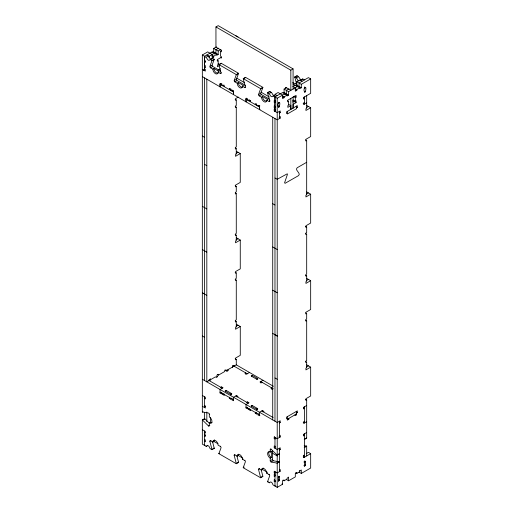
<?xml version="1.0" encoding="UTF-8"?>
<svg xmlns="http://www.w3.org/2000/svg" width="513" height="513" viewBox="0 0 513 513"><rect width="100%" height="100%" fill="white"/><g stroke="black" fill="none" stroke-linecap="round" stroke-linejoin="round"><path stroke-width="0.77" d="M220.891 49.46L218.192 51.018L218.192 54.474L216.698 55.34L216.698 54.474L213.703 56.206L213.703 57.071L212.202 57.931L212.202 54.474L207.701 51.884L202.334 54.987L202.334 411.92A1.058 0.609 60 0 0 202.545 412.003L208.573 413.048A1.058 0.609 60 0 1 209.323 414.344L209.323 416.941A3.706 2.142 60 0 1 211.94 421.481A3.706 2.142 60 0 1 209.323 422.994L209.323 425.585A1.058 0.609 60 0 1 208.573 426.021L202.545 420.102A1.058 0.609 60 0 0 202.334 419.948L204.578 418.646A1.058 0.609 60 0 1 204.79 418.807L209.31 423.244M202.334 54.987L204.578 56.283L204.578 70.691L204.578 56.283L212.19 51.884L216.698 54.474M246.387 98.15L246.016 98.368L246.016 101.824L246.016 99.227L247.215 98.541M260.059 109.282L259.495 109.609L259.495 106.146L259.873 105.934M275.641 94.713L274.936 94.886A2.123 1.225 60 0 1 273.519 95.219A2.123 1.225 60 0 1 272.108 93.251L269.825 91.359L267.574 92.654L269.864 94.552A2.123 1.225 60 0 0 271.274 96.521A2.123 1.225 60 0 0 272.685 96.181L273.173 95.925L274.974 96.925L274.974 111.334L274.974 96.925L282.599 92.52L287.081 95.123L287.081 95.989L288.575 95.123L288.575 91.66L284.093 89.063L286.793 87.505M288.588 104.338L290.833 105.64L290.833 109.384L290.833 98.432M293.083 89.063L293.083 68.883L290.833 70.185L290.833 90.359L285.594 87.332L285.594 88.486M212.831 69.114L213.953 68.466L219.192 71.493L218.07 72.141L217.627 73.571A3.706 2.142 60 0 1 213.273 71.057L212.831 69.114L210.58 67.819A1.058 0.609 60 0 1 209.83 66.523L211.94 60.784A1.064 0.616 60 0 0 211.972 60.553L214.222 59.252L212.42 58.251L211.933 58.514A2.123 1.225 60 0 1 210.522 58.848A2.123 1.225 60 0 1 209.112 56.879L208.406 55.898L206.534 56.975M237.153 83.157L238.276 82.51L243.521 85.536L242.399 86.184L241.956 87.614A3.706 2.142 60 0 1 237.602 85.1L237.153 83.157L234.909 81.862A1.058 0.609 60 0 1 234.159 80.567L236.269 74.827A1.064 0.616 60 0 0 236.301 74.597L238.545 73.301L221.174 63.266L218.923 64.567A1.071 0.616 60 0 0 218.955 64.83L221.065 73.006A1.058 0.609 60 0 1 220.314 73.442L218.07 72.141M261.483 97.207L262.605 96.559L267.844 99.58L266.722 100.234L266.279 101.657A3.706 2.142 60 0 1 261.925 99.144L261.483 97.207L259.232 95.905A1.058 0.609 60 0 1 258.481 94.61L260.591 88.871A1.064 0.616 60 0 0 260.623 88.64L262.874 87.345L245.496 77.316L243.252 78.611A1.071 0.616 60 0 0 243.284 78.874L245.394 87.05L245.015 87.268M296.129 83.786L296.181 83.228L295.052 83.876L292.724 82.529M279.463 480.392L278.437 481.297L278.341 477.334A0.795 0.462 -60 0 1 278.905 476.359A0.795 0.462 -60 0 1 279.463 476.686L279.463 480.392L278.905 480.072M305.549 465.336L304.523 466.234L304.427 462.271A0.795 0.462 -60 0 1 304.991 461.302A0.795 0.462 -60 0 1 305.549 461.623L305.549 465.336L304.991 465.009M210.208 66.305L212.081 65.222L214.19 59.482A1.064 0.616 60 0 0 214.222 59.252M234.531 80.349L236.403 79.271L238.513 73.526A1.064 0.616 60 0 0 238.545 73.301M258.86 94.392L260.732 93.315L262.842 87.576A1.064 0.616 60 0 0 262.874 87.345M236.935 456.031L238.513 462.162A1.058 0.609 60 0 1 238.545 462.431L236.301 463.726L218.923 453.697A1.058 0.609 60 0 1 218.955 453.466L221.065 447.727A1.058 0.609 60 0 0 220.314 446.425L218.07 445.13A3.706 2.142 60 0 0 215.447 440.59A3.706 2.142 60 0 0 212.831 442.103L210.58 440.808A1.058 0.609 60 0 0 209.83 441.238L211.94 449.414A1.058 0.609 60 0 1 211.972 449.683L214.222 448.381A1.058 0.609 60 0 0 214.19 448.118L212.606 441.988M261.258 470.075L262.842 476.205A1.058 0.609 60 0 1 262.874 476.474L260.623 477.77L243.252 467.741A1.058 0.609 60 0 1 243.284 467.51L245.394 461.771A1.058 0.609 60 0 0 244.643 460.469L242.399 459.173A3.706 2.142 60 0 0 239.776 454.633A3.706 2.142 60 0 0 237.153 456.147L234.909 454.851A1.058 0.609 60 0 0 234.159 455.281L236.269 463.457A1.058 0.609 60 0 1 236.301 463.726M282.958 480.142L284.087 480.79L284.087 479.931L282.586 480.79L282.586 484.253L277.219 487.35L273.391 485.144A1.058 0.609 60 0 1 272.685 484.157A2.116 1.225 60 0 0 271.274 482.188A2.116 1.225 60 0 0 269.864 482.528A1.058 0.609 60 0 1 269.158 482.695L267.574 481.784A1.058 0.609 60 0 1 267.606 481.553L269.716 475.814A1.058 0.609 60 0 0 268.966 474.519L266.722 473.217A3.706 2.142 60 0 0 264.099 468.677A3.706 2.142 60 0 0 261.483 470.19L259.232 468.895A1.058 0.609 60 0 0 258.481 469.331L260.591 477.507A1.058 0.609 60 0 1 260.623 477.77M302.144 79.175L302.625 78.919L304.427 79.919M221.186 58.219L221.186 56.494L220.443 56.058L220.443 51.447L221.186 51.877L221.186 50.152L215.947 47.125L215.947 26.945L218.192 25.65L293.083 68.883M212.69 52.461L213.69 51.884L213.69 48.427L216.383 46.869M218.641 48.164L215.935 49.723L215.935 53.185L214.447 54.045M206.822 54.987L209.08 56.276L214.447 53.179M220.443 51.447L221.565 50.8M205.7 61.4L204.578 62.047L205.328 62.477L205.328 60.752L204.578 60.316M204.578 56.283L206.861 58.181A2.123 1.225 60 0 0 208.272 60.143A2.123 1.225 60 0 0 209.689 59.809L212.267 58.559M211.94 60.784L213.812 59.7M205.142 65.324L204.578 65.651L205.328 66.081L205.328 67.812L204.578 67.376L204.95 67.165M221.552 57.148L217.435 59.527L217.435 61.252L218.185 60.823L218.185 64.567L217.435 65.004L217.435 66.728L219.231 65.696M210.58 67.819L212.453 66.735M219.705 64.401L221.206 63.535A1.071 0.616 60 0 1 221.174 63.266M218.006 70.146L220.43 68.748M220.693 73.224L221.443 72.788M236.269 74.827L238.141 73.744M221.93 84.023L221.552 84.241L220.058 83.375L220.058 86.838L220.058 84.241L221.25 83.548M221.93 84.889L221.552 85.107L221.552 84.241M224.046 85.107L222.802 85.825L222.802 84.959L224.296 85.825L224.296 86.691M234.909 81.862L236.782 80.785M243.656 78.662L244.034 78.444M244.406 78.226L244.778 78.008M245.156 77.796L245.528 77.578A1.071 0.616 60 0 1 245.496 77.316M230.414 88.929L229.292 89.576L229.664 88.492M229.292 88.711L230.786 89.576L231.164 89.358M231.164 90.224L230.786 90.435L230.786 89.576M233.287 90.435L232.036 91.16L232.408 90.076M238.244 97.092L235.531 98.656L235.531 100.381L236.281 99.952L236.281 105.428L235.531 105.858L235.531 107.589L236.281 107.159L236.281 146.936L235.531 147.366L235.531 149.097L236.269 148.674L236.269 154.15L235.518 154.58L235.518 156.311L240.264 153.573L236.346 151.297M260.591 88.871L262.464 87.787M249.138 100.599L248.76 100.817L249.138 99.734M248.76 99.952L250.261 100.817L250.633 100.599M259.232 95.905L261.104 94.828M296.924 85.389L294.815 77.213A1.071 0.616 60 0 1 294.789 76.944L297.033 75.648L299.316 77.546A2.123 1.225 60 0 0 300.509 79.361A2.123 1.225 60 0 0 301.933 79.509M267.985 92.706L269.857 91.622M294.815 77.213L296.315 76.347M269.53 93.347L271.403 92.269M294.789 76.944L296.367 77.854L298.239 76.777M292.929 86.556L295.328 85.171L299.81 87.774L299.81 88.64L301.311 87.774L296.828 85.171L296.828 81.714L299.945 79.913L302.195 81.208M273.391 96.014L275.263 94.931M300.977 80.086L302.85 79.008M259.245 105.428L258.001 106.146L258.001 105.28L259.495 106.146M289.037 88.807L286.331 90.365L286.331 93.828M283.099 93.097L284.093 92.52L284.093 89.063M295.828 85.748L296.828 85.171M269.344 101.311L270.094 100.881M292.936 83.946L296.181 85.818L297.425 85.1M274.974 96.925L277.219 98.22L284.843 93.821M288.575 91.66L297.572 86.466M301.311 87.774L301.311 84.312L310.666 78.906L310.666 93.321L303.677 97.355L303.677 99.086L304.427 98.656L303.305 98.002M284.83 94.687L286.344 93.821M298.059 87.05L299.073 86.466L299.073 83.01L308.422 77.61L310.666 78.906M275.346 100.74L274.224 100.529L274.224 102.254L275.346 102.472M274.224 102.254L275.475 101.536M282.4 95.88L284.087 96.854L287.081 95.123M295.129 88.531L296.815 89.499L299.81 87.774M284.087 96.854L284.087 97.714L282.586 98.579L282.586 95.123L278.104 92.52L274.981 94.321L277.232 95.623M296.815 89.499L296.815 90.365L295.315 91.231L295.315 87.774L293.07 86.473M278.341 103.337L279.463 102.69M304.427 88.274L305.549 87.627L304.427 86.979M274.974 106.294L274.224 105.858L274.224 107.589L275.475 106.871M275.346 107.807L274.224 107.589M279.463 113.065L280.213 112.636L280.213 110.904L277.219 112.636L274.224 110.904L274.224 109.173L274.596 108.955M278.341 106.011L278.341 106.941C276.481 103.081 281.182 99.195 279.463 106.294L278.341 106.941A0.795 0.455 -60 0 0 278.905 107.268A0.795 0.455 -60 0 0 279.463 106.294M304.427 91.878L305.549 91.231C307.261 84.132 302.567 88.018 304.427 91.878A0.795 0.462 -60 0 0 304.991 92.205A0.795 0.462 -60 0 0 305.549 91.231M290.833 105.64L287.838 107.364L287.838 105.64L288.588 105.203L288.588 101.459L287.838 101.888L287.838 100.163L296.078 95.405L296.078 97.137L295.328 97.566L293.641 96.591M275.346 109.391L274.224 109.173M274.224 110.904L275.475 110.186M292.622 102.01L293.827 101.311L293.827 100.163M293.083 100.016L295.328 101.311L296.078 100.881L296.078 102.613L293.083 104.338L293.083 108.089L293.083 97.021M279.463 116.81L280.213 116.38L280.213 118.112L277.219 119.837L277.219 462.226M304.427 102.401L303.677 102.831L303.677 104.562L306.678 102.831M287.331 113.136L286.587 113.565L286.587 111.84L297.322 105.64L297.322 107.371L296.572 107.801M306.389 107.608L308.422 106.435M304.427 439.442L306.678 438.147L306.678 400.012L305.928 400.448L305.928 398.716L310.666 395.978L310.666 367.154L305.928 369.892L305.928 368.161L306.678 367.731L306.678 362.255L305.934 362.678L305.934 360.947L306.684 360.517L306.684 320.74L305.934 321.17L305.934 319.439L306.678 319.015L306.678 313.539L305.928 313.969L305.928 312.244L310.666 309.506L310.666 280.682L305.928 283.42L305.928 281.688L306.678 281.259L306.678 275.782L305.934 276.206L305.934 274.474L306.684 274.045L306.684 234.268L305.934 234.697L305.934 232.966L306.678 232.543L306.678 227.067L305.928 227.496L305.928 225.771L310.666 223.033L310.666 194.209L305.928 196.947L305.928 195.216L306.678 194.78L306.678 140.594L305.928 141.024L305.928 139.299L310.666 136.561L310.666 107.736L305.928 110.475L305.928 108.743L306.678 108.307L306.678 95.63M235.986 153.445L238.026 152.265M236.346 237.769L240.264 240.046L235.518 242.784L235.518 241.052L236.269 240.623L236.269 235.146L235.531 235.57L235.531 233.838L236.281 233.409L236.281 193.632L235.531 194.061L235.531 192.337L236.269 191.907L236.269 186.431L235.518 186.86L235.518 185.135L240.264 182.397L240.264 153.573M306.678 162.281L297.2 167.751C294.225 170.047 301.522 173.33 298.553 175.619L285.029 183.346L284.606 182.666L287.434 174.401L287.267 173.798L277.219 179.287L274.974 177.992M306.376 194.087L308.422 192.907M235.986 239.924L238.026 238.744M227.669 371.117L227.669 369.822L236.281 364.846L236.281 359.369L235.531 359.805L235.531 358.074L240.276 355.336L240.276 326.512L235.531 329.25L235.531 327.518L236.281 327.089L236.281 321.613L235.531 322.042L235.531 320.311L236.281 319.881L236.281 280.104L235.531 280.534L235.531 278.809L236.269 278.379L236.269 272.903L235.518 273.339L235.518 271.608L240.264 268.87L240.264 240.046M306.376 280.56L308.422 279.38M235.993 326.39L238.026 325.216M217.307 374.503L218.429 375.15L224.675 371.547L224.675 370.681L226.169 369.822L226.169 371.2M217.685 376.446L216.185 377.311L215.434 376.882L206.822 381.852L206.822 79.194M220.802 387.328L221.552 386.898L223.052 387.764L220.058 389.489L220.058 392.952L221.552 393.817L221.924 393.599M249.51 372.483L246.516 374.214L245.015 373.349L245.765 372.919L245.765 374.214M204.95 398.28L204.578 398.498L205.328 398.934L205.328 397.203L202.334 395.472M220.058 392.952L221.302 392.227M221.924 392.734L221.552 393.817M226.547 390.643A0.795 0.462 0 0 0 225.419 390.643A0.795 0.462 0 0 0 225.419 391.291L226.547 390.643L231.536 393.529L231.536 394.914M251.505 376.234L252.633 375.587L257.622 378.466L257.622 379.113A0.795 0.462 0 0 1 256.5 379.113L251.505 376.234A0.795 0.462 0 0 1 251.505 375.587A0.795 0.462 0 0 1 252.633 375.587M222.802 393.67L222.802 394.535L224.046 393.817M204.578 405.847L205.7 406.065M256.5 379.113L257.622 378.466A0.795 0.462 0 0 1 257.622 379.113M202.334 411.92L202.706 411.702M202.545 412.003L202.917 411.792M229.664 397.203L229.292 398.28L230.786 399.146L231.164 398.934M229.292 398.28L229.664 398.069M231.164 398.069L230.786 399.146M237.282 396.844L238.026 396.408L236.531 395.542L233.537 397.274L233.537 400.73L232.036 399.871L232.408 398.787M262.989 380.268L259.995 381.999L261.495 382.865L262.239 382.429M232.036 399.871L233.287 399.146M209.323 414.344L209.695 414.132M202.917 419.89L204.79 418.807M209.323 422.994L210.445 422.346A3.706 2.142 60 0 0 212.055 422.635M306.389 367.032L308.422 365.852M246.766 402.32L247.516 401.884L249.01 402.75L246.016 404.481L246.016 407.938L247.516 408.803L247.888 408.585M208.573 426.021L209.817 425.296M246.016 407.938L247.266 407.219M204.95 432.51L204.578 432.728L205.328 433.158L205.328 431.433L202.334 429.702M252.505 405.636A0.795 0.462 0 0 0 251.383 405.636A0.795 0.462 0 0 0 251.383 406.283L252.505 405.636L257.5 408.515L257.5 409.9M249.138 408.444L248.76 409.521L250.261 410.387L250.633 410.176M248.76 409.521L249.138 409.31M205.328 435.614L204.578 436.044L205.328 436.473L205.328 434.748L204.578 434.312M204.95 439.429L204.578 439.647L205.328 440.077L205.328 441.808L204.578 441.379L204.95 441.161M255.628 412.189L255.25 413.273L256.75 414.138L256.75 413.273M255.25 413.273L256.5 412.548M263.24 411.83L263.99 411.4L262.489 410.535L259.495 412.26L259.495 415.722L259.873 415.504M209.83 441.238L211.08 440.52M258.372 413.773L258.001 414.857L259.495 415.722M204.95 445.194L204.578 445.412L204.578 430.997M258.001 414.857L259.245 414.138M212.831 442.103L213.953 441.456A3.706 2.142 60 0 1 214.505 439.917M202.334 419.948L202.334 444.117L206.155 446.323L207.656 445.457M212.318 449.202L214.19 448.118M220.314 446.425L220.693 446.214M218.955 453.466L219.333 453.248M218.923 453.697L219.301 453.479M306.678 405.488L303.677 407.219L303.677 408.951L304.427 408.515L303.305 407.867M279.463 422.93L280.213 422.494L280.213 420.763L277.219 422.494L202.334 379.261M287.331 418.384L286.587 418.82L286.587 417.088L297.322 410.887L297.322 412.619L296.572 413.055M287.331 419.256L296.565 413.92M288.832 418.384L288.832 419.249L287.331 420.115L287.331 416.659M296.565 411.323L296.572 414.78L295.071 415.645L295.071 414.78M234.159 455.281L234.909 454.851M237.153 456.147L238.276 455.499A3.706 2.142 60 0 1 238.596 454.242M275.346 438.923L274.224 438.711L274.224 436.98L274.596 436.762M274.224 438.711L275.475 437.987M279.463 435.684L280.213 435.248L280.213 436.98L277.219 438.711L274.224 436.98M304.427 421.269L303.677 421.705L303.677 423.43L306.678 421.705M242.399 459.173L242.957 458.853M236.64 463.245L238.513 462.162M244.643 460.469L245.015 460.257M275.346 446.278L274.224 446.06L274.224 447.791L277.219 449.516L280.213 447.791L280.213 449.516L279.463 449.952M270.601 449.298L270.979 449.08L277.007 454.993A1.058 0.609 60 0 0 277.219 455.153L279.463 453.858A1.058 0.609 60 0 1 279.303 453.742M274.224 447.791L275.475 447.067M243.284 467.51L244.034 467.08M270.229 458.16A3.706 2.142 60 0 1 267.606 453.62A3.706 2.142 60 0 1 270.229 452.107L271.351 451.459L271.351 457.513L270.229 458.16L270.229 460.751A1.058 0.609 60 0 0 270.979 462.053L277.007 463.092A1.058 0.609 60 0 1 277.219 463.181L279.463 461.886A1.058 0.609 60 0 0 279.252 461.796L273.224 460.751L271.351 461.835M243.252 467.741L244.002 467.305M306.678 432.51L303.677 434.242L303.677 435.973L304.427 435.537L303.305 434.889M277.751 454.563L279.252 453.697M304.215 439.282L306.088 438.205M270.229 460.751L272.102 459.674M258.481 469.331L259.732 468.606M261.483 470.19L262.605 469.542A3.706 2.142 60 0 1 263.156 468.003M277.007 463.092L278.88 462.014M304.587 447.169L306.46 446.086A1.058 0.609 60 0 1 306.678 446.175L306.678 455.929M306.678 446.175L304.427 447.471A1.058 0.609 60 0 0 304.215 447.387M266.722 473.217L267.286 472.896M260.97 477.289L262.842 476.205M268.966 474.519L269.344 474.301M306.517 453.428L308.422 452.331L310.666 453.627L310.666 468.036L301.311 473.441L299.06 472.146M279.463 469.914L280.213 469.478L280.213 471.21L277.219 472.935L274.224 471.21L274.224 472.935L275.475 472.216M303.305 455.717L304.427 455.499L303.869 455.172M275.346 473.153L274.224 472.935M274.974 476.686L274.224 476.25L274.224 474.525L274.596 474.307M303.305 457.442L303.677 457.66L310.666 453.627M275.346 474.737L274.224 474.525M274.224 476.25L275.475 475.532M267.606 481.553L267.985 481.335M267.574 481.784L267.953 481.566M269.158 482.695L269.53 482.476M278.341 477.334L279.463 476.686L278.719 476.25M275.346 481.803L274.224 481.585L274.224 479.854L274.596 479.642M274.224 481.585L275.475 480.867M278.341 480.938L279.463 480.29L278.719 479.854M304.427 465.875L305.549 465.227M286.331 479.495L288.575 480.79L288.575 477.334L287.081 478.199L287.081 479.065L284.087 480.79M295.693 472.794L296.815 473.441L296.815 472.576L295.315 473.441L295.315 476.904L288.575 480.79M299.438 470.633L299.81 470.851L301.311 469.985L301.311 473.441M275.346 485.837L274.974 486.055L274.974 471.639M296.815 473.441L299.81 471.71L299.81 470.851M300.002 80.304L300.605 80.304M266.766 101.407L264.413 100.477A3.7 2.135 60 0 1 262.605 96.559M304.203 445.694L306.46 446.086M235.781 35.673L238.026 36.968M215.947 26.945L290.833 70.185M296.828 81.714L301.311 84.312M295.129 89.397L296.815 90.365M213.69 48.427L218.192 51.018M294.391 96.162L296.078 97.137M303.164 103.402L304.427 104.133L304.427 96.925M306.736 105.466L310.666 107.736M213.69 51.884L218.192 54.474M284.093 92.52L288.575 95.123M292.699 100.67L296.078 102.613M212.016 55.231L213.703 56.206M212.016 56.097L213.703 57.071M282.4 96.745L284.087 97.714M217.057 60.175L218.185 60.823M287.466 100.811L288.588 101.459M296.193 106.723L297.322 107.371M218.185 63.702L219.308 64.356M210.394 59.643L211.972 60.553M218.923 64.567L236.301 74.597M243.252 78.611L260.623 88.64M278.905 102.26L279.463 102.581M236.749 78.156L244.374 82.561M261.021 92.167L269.338 96.976M220.616 71.018L212.831 66.523A1.058 0.609 60 0 1 212.081 65.222M245.592 85.44L237.153 80.567A1.058 0.609 60 0 1 236.403 79.271M269.267 99.105L261.483 94.61A1.058 0.609 60 0 1 260.732 93.315M278.905 105.967L279.463 106.294M242.399 86.184L244.643 87.486A1.058 0.609 60 0 0 245.394 87.05M266.722 100.234L268.966 101.529A1.058 0.609 60 0 0 269.716 101.093L267.606 92.917A1.071 0.616 60 0 1 267.574 92.654M204.578 68.966L205.328 69.396L205.328 71.127L202.334 69.396L202.782 69.659M279.841 112.418L280.213 112.636M202.334 69.396L204.129 70.435M232.036 90.294L233.537 91.16L233.537 94.616L233.537 92.026L220.058 84.241M246.016 98.368L247.516 99.227L247.516 100.093M279.091 117.464L280.213 118.112M246.016 99.227L259.495 107.012L259.495 109.609M202.334 76.604L277.219 119.837L277.219 98.22M235.159 99.304L236.281 99.952M305.549 139.946L306.678 140.594M235.159 106.512L236.281 107.159M235.146 148.02L236.269 148.674M306.729 191.945L310.666 194.209M202.334 136.054L204.578 137.349M204.565 164.378L206.822 165.673M272.717 203.725L274.974 205.014M235.146 185.783L236.269 186.431M305.549 226.419L306.678 227.067M235.159 192.984L236.281 193.632M305.562 233.62L306.684 234.268M202.334 206.316L206.822 208.906M272.717 246.958L277.232 249.542M235.146 234.492L236.269 235.146M305.549 275.128L306.678 275.782M306.729 278.418L310.666 280.682M202.334 249.549L206.822 252.146M272.717 290.198L277.232 292.782M235.146 272.256L236.269 272.903M305.549 312.892L306.678 313.539M235.159 279.457L236.281 280.104M305.562 320.093L306.684 320.74M204.591 294.077L202.34 292.782L206.822 295.379M274.981 334.72L277.232 336.015M272.717 333.437L277.219 336.021M235.159 320.965L236.281 321.613M305.549 361.601L306.678 362.255M236.346 324.242L240.276 326.512M306.736 364.884L310.666 367.154M202.334 336.021L204.591 337.31M274.974 377.959L277.232 379.254M235.159 358.722L236.281 359.369M305.549 399.364L306.678 400.012M236.217 364.814L273.391 386.276M232.703 365.378L247.266 373.785M273.224 388.771L260.745 381.563L260.745 382.948M272.474 389.207L270.979 388.341L271.73 387.905L271.73 389.207M227.669 369.822L228.42 370.251L226.919 371.117L224.951 369.982M296.193 411.971L297.322 412.619M295.45 414.132L296.572 414.78M303.228 422.308L304.427 423.001L304.427 406.783M287.71 418.602L288.832 419.249M209.009 380.518L222.302 388.194M235.781 395.978L248.26 403.186M261.739 410.964L273.134 417.544M279.841 422.276L280.213 422.494M225.419 391.291L230.414 394.176A0.795 0.462 0 0 0 231.536 394.176A0.795 0.462 0 0 0 231.536 393.529L230.414 394.176L230.414 394.824M251.383 406.283L256.378 409.162A0.795 0.462 0 0 0 257.5 409.162A0.795 0.462 0 0 0 257.5 408.515L256.378 409.162L256.378 409.81M220.058 392.086L233.537 399.871M246.016 407.072L259.495 414.857M222.802 394.535L224.296 395.401L224.296 394.535M279.091 436.332L280.213 436.98M303.228 456.538L304.427 457.23L304.427 433.812M304.427 460.975L305.549 461.623L304.427 462.271L303.869 461.95M279.091 448.869L280.213 449.516M202.334 406.283L205.328 408.015L205.328 406.283M303.869 465.657L304.427 465.984M272.32 453.107L277.283 455.974M296.437 472.364L296.815 472.576M279.841 470.992L280.213 471.21M288.203 477.116L288.575 477.334M213.953 441.456L218.031 443.809M238.276 455.499L242.354 457.852M262.605 469.542L267.26 472.236M282.022 483.926L282.586 484.253M274.224 479.854L274.974 480.29M213.825 448.157L214.222 448.381M211.972 449.683L210.394 448.766A1.058 0.609 60 0 1 209.689 447.785A2.116 1.225 60 0 0 208.278 445.816A2.116 1.225 60 0 0 206.861 446.156A1.058 0.609 60 0 1 206.155 446.323M296.367 77.854L297.072 78.842A2.123 1.225 60 0 0 298.925 80.99M303.677 455.929L303.677 457.66M296.565 106.076L296.565 108.673L287.331 114.001L287.331 111.411M295.328 97.566L295.328 101.311M279.463 111.334L279.463 118.541M279.463 421.199L279.463 437.409M279.463 448.221L279.463 471.639M277.219 463.181L277.219 487.35M274.974 118.541L274.974 421.199M274.974 437.409L274.974 448.221M272.724 117.246L272.724 419.903M272.474 450.465L272.474 459.456A1.058 0.609 60 0 0 273.224 460.751M270.229 452.107L270.229 449.51A1.058 0.609 60 0 1 270.979 449.08M262.489 410.535L262.489 411.83M256.75 105.428L256.75 104.562L255.25 103.697L255.25 104.562L256.378 103.915A0.795 0.462 0 0 0 256.622 104.011M250.261 100.817L250.261 101.683M250.261 409.521L250.261 410.387M247.516 401.884L247.516 403.186M247.516 407.938L247.516 408.803M236.531 395.542L236.531 396.844M234.031 366.147L234.031 365.282L232.536 366.147L232.536 367.526M221.552 386.898L221.552 388.194M218.429 375.15L218.429 374.285L216.935 375.15L216.935 377.228M212.19 51.884L212.19 52.749M210.567 380.21L210.567 378.825L209.073 379.691L209.073 380.556M210.445 417.64L210.445 422.346M209.08 56.276L209.08 57.866M206.822 412.003L206.822 421.583M204.578 77.899L204.578 380.556M204.578 396.767L204.578 407.579M204.578 412.305L204.578 419.487M230.978 89.057A0.795 0.462 0 0 1 230.658 89.025M271.351 457.513A3.706 2.142 60 0 1 269.049 454.595A3.706 2.142 60 0 1 269.158 451.562M270.498 451.132A3.706 2.142 60 0 1 271.351 451.459M242.437 87.364A3.7 2.135 60 0 1 241.706 87.37L239.359 85.588A3.7 2.135 60 0 1 238.282 82.516M218.115 73.321A3.7 2.135 60 0 1 217.384 73.327L215.761 72.391A3.7 2.135 60 0 1 213.953 68.473M269.844 91.551A1.071 0.616 60 0 1 269.825 91.359M306.678 438.147A1.058 0.609 60 0 1 306.46 437.987M297.065 75.911A1.071 0.616 60 0 1 297.033 75.648M296.706 85.87A1.058 0.609 60 0 1 296.181 85.818"/></g></svg>
